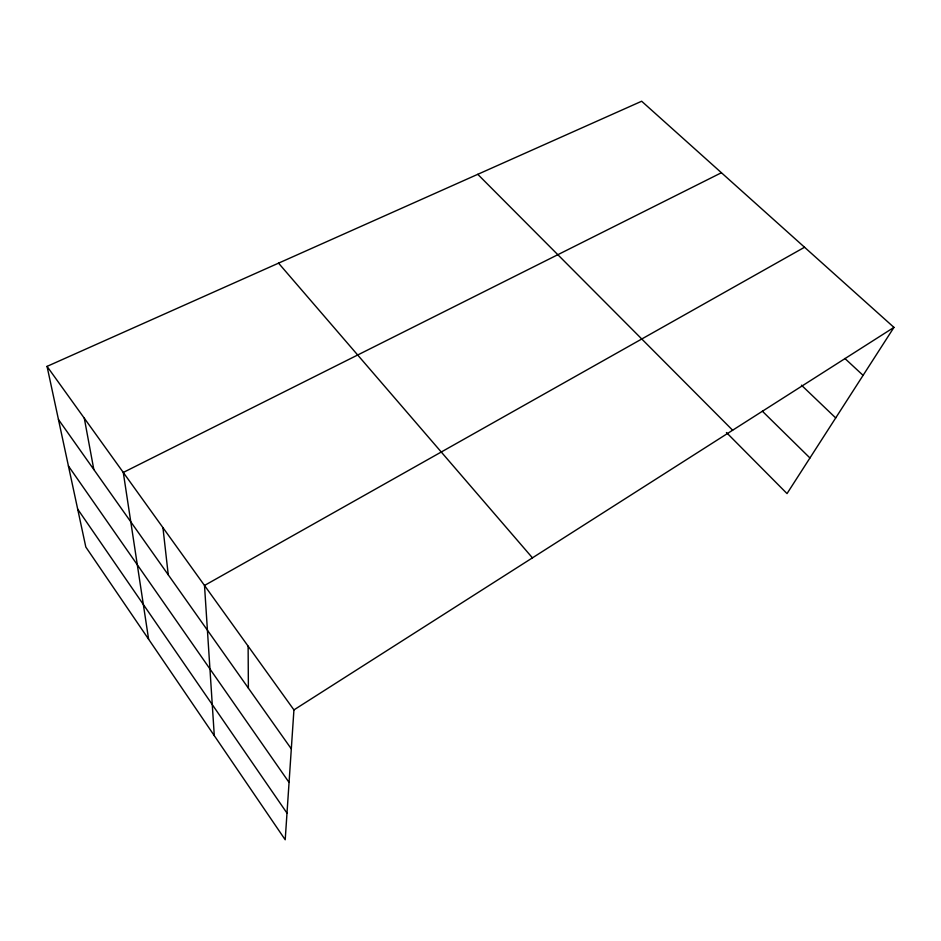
<?xml version="1.0" encoding="UTF-8"?>
<svg xmlns="http://www.w3.org/2000/svg" width="941" height="941" viewBox="0 0 941 941"><rect width="100%" height="100%" fill="white"/><g stroke="black" fill="none" stroke-linecap="round" stroke-linejoin="round"><path stroke-width="1.41" d="M47.05 366.378L293.933 709.902L285.205 839.76L85.819 547.027L47.05 366.378L641.656 101.24L893.95 327.386L787.029 493.59L726.428 432.519M293.933 709.902L893.95 327.386M804.543 247.248L204.503 585.467L214.289 735.639M721.418 172.732L123.283 472.453L148.607 639.21M844.889 358.474L863.085 375.353M801.45 385.187L835.702 417.922M762.363 411.193L809.942 457.973M477.769 174.32L732.639 430.225M278.548 263.151L532.441 557.848M58.448 419.51L291.31 748.871M68.422 465.983L289.052 782.406M77.68 509.116L286.993 813.118M84.29 418.192L93.829 469.547M162.934 527.63L168.251 574.81M248.118 646.149L248.389 688.165"/></g></svg>
